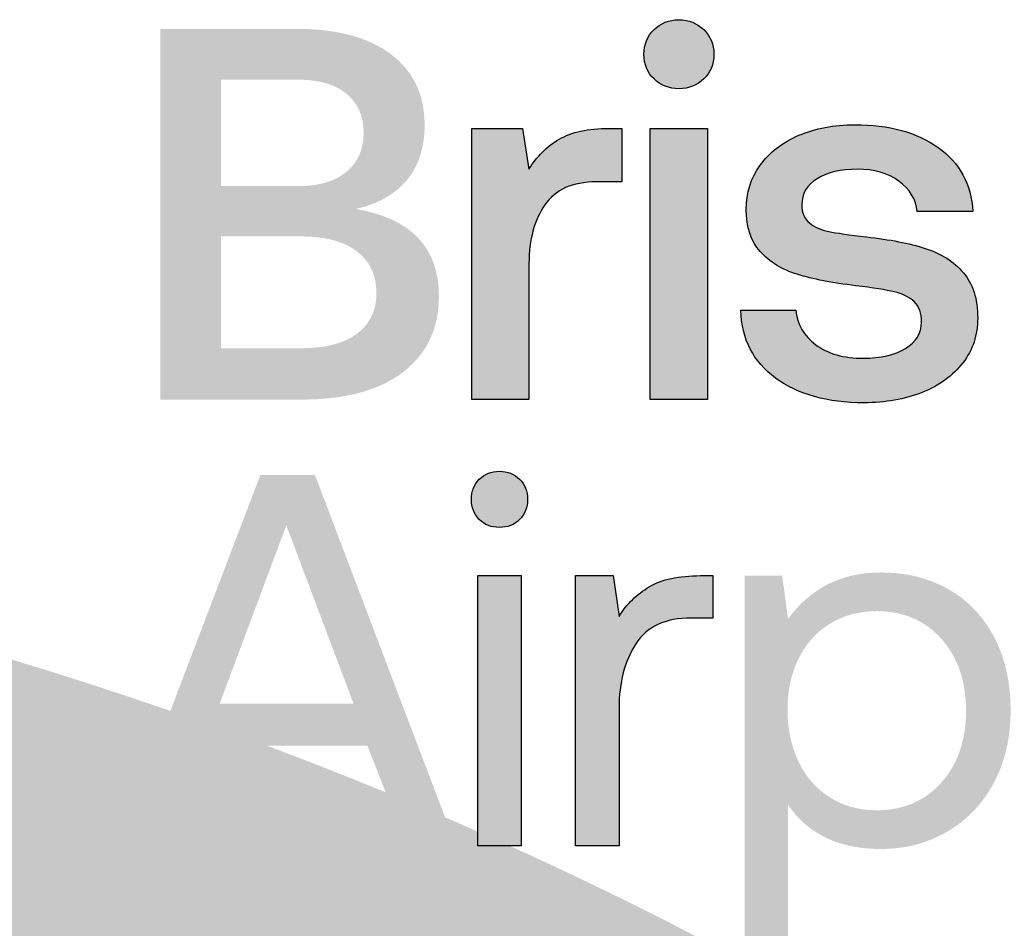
# Paper-space layout 'Layout1' of a CAD drawing. Header units: metres. Extents: x 0 to 2550, y -690 to 594.
# Drawn here: x 728.04 to 737.64, y 34.99 to 43.79 of the extents above; entities that cross this region are included whole.
import ezdxf
from ezdxf.enums import TextEntityAlignment as Align

# ---------------------------------------------------------------- set-up
doc = ezdxf.new("R2018")
doc.units = ezdxf.units.M
doc.layers.add('A_TTL_TEXT TITILE BLOCK-RefEdit0-RefEdit0', color=7, linetype='Continuous')
doc.layers.add('XREF', color=7, linetype='Continuous')
doc.layers.add('G-TTLB-BORD', color=7, linetype='Continuous', lineweight=0)
doc.styles.get("Standard").update_dxf_attribs({"font": 'ARIALN.TTF'})
doc.styles.add('Style-Arial', font='arial.ttf')

# ---------------------------------------------------------------- blocks, each defined once
blk = doc.blocks.new('PROJECT TITLE BLOCK(BAC V2.1)')
at = {"layer": 'G-TTLB-BORD', "linetype": 'Continuous', "lineweight": 0, "true_color": 0x0c2340}
h = blk.add_hatch(color=158, dxfattribs=at)
edge = h.paths.add_edge_path()
edge.add_spline(control_points=[(734.6583183098119, 43.69137610774487), (734.5933397882618, 43.75459195580333), (734.5129896712024, 43.78625299432315), (734.4173031742685, 43.78625343088061), (734.3215461878572, 43.78625386743806), (734.2411965946667, 43.75459355651401), (734.1762896685395, 43.69137829053216), (734.111312252935, 43.62805726123042), (734.0788415749557, 43.54858843726106), (734.078842389863, 43.4529013291467), (734.0788432047702, 43.35717894718982), (734.1113152215257, 43.27767458744347), (734.1762937430758, 43.21445873938501), (734.2412017460447, 43.15113709890284), (734.3215518631041, 43.11958185280673), (734.4173088786192, 43.11958141624928), (734.5129953464493, 43.11958097969182), (734.5933449396398, 43.15113552729599), (734.6583223843481, 43.21445655659772), (734.7232292813715, 43.27767179347575), (734.755770477932, 43.35717589128762), (734.7557696630247, 43.4528982732445), (734.7557688481174, 43.54858538135886), (734.7232263127808, 43.62805449636653), (734.6583183098119, 43.69137610774487)], knot_values=[0, 0, 0, 0, 0.125, 0.125, 0.125, 0.25, 0.25, 0.25, 0.375, 0.375, 0.375, 0.5, 0.5, 0.5, 0.625, 0.625, 0.625, 0.75, 0.75, 0.75, 0.875, 0.875, 0.875, 1, 1, 1, 1], degree=3, periodic=0)
h = blk.add_hatch(color=158, dxfattribs=at)
edge = h.paths.add_edge_path()
edge.add_line((730.7149348198436, 43.69907997897826), (729.3970420432743, 43.6990859452635))
edge.add_line((729.3970420141704, 43.6990859452635), (729.3970726022962, 40.10937330895104))
edge.add_line((729.3970726314001, 40.10937330895104), (730.7611163414549, 40.10936713893898))
edge.add_spline(control_points=[(730.7611163414549, 40.10936713893898), (731.1884266673587, 40.10936518898234), (731.5175113035366, 40.19821100519039), (731.748264428461, 40.37601029267535), (731.9790175242815, 40.55373909068294), (732.0944103994407, 40.79820966580883), (732.0944077509921, 41.10935147036798), (732.0944037346635, 41.58115878817625), (731.8259573366959, 41.86317964922637), (731.2892801710404, 41.95551978773437), (731.5046624862589, 42.00332710752264), (731.6695569606964, 42.09651026758365), (731.7841398180462, 42.23499869112857), (731.8986521568149, 42.3734518699348), (731.9559426687192, 42.5503705337178), (731.9559408351779, 42.76575471158139), (731.9559383322485, 43.0597264203243), (731.8473459745292, 43.28882598201744), (731.6303047700785, 43.4529124177061), (731.4131577732041, 43.61703409813344), (731.108046224108, 43.69907817454077), (730.7149348198436, 43.69907997897826)], knot_values=[0, 0, 0, 0, 0.1428571428571428, 0.1428571428571428, 0.1428571428571428, 0.2857142857142858, 0.2857142857142858, 0.2857142857142858, 0.4285714285714286, 0.4285714285714286, 0.4285714285714286, 0.5714285714285714, 0.5714285714285714, 0.5714285714285714, 0.7142857142857143, 0.7142857142857143, 0.7142857142857143, 0.8571428571428572, 0.8571428571428572, 0.8571428571428572, 1, 1, 1, 1], degree=3, periodic=0)
edge = h.paths.add_edge_path(flags=16)
edge.add_line((729.986770747928, 40.60680969269015), (729.9867615220137, 41.68884278624319))
edge.add_line((729.9867615220137, 41.68884278624319), (730.7662150706165, 41.6888392646797))
edge.add_spline(control_points=[(730.7662150706165, 41.6888392646797), (730.9952421346679, 41.6888382169418), (731.173041742295, 41.64092332939617), (731.2995433458127, 41.5452356392052), (731.4259744307492, 41.44951267517172), (731.489296478685, 41.31447861436754), (731.4892979629803, 41.14013342768885), (731.489299389068, 40.97259283298627), (731.4268610207364, 40.84182542283088), (731.302123866044, 40.74783119722269), (731.1772809480317, 40.65376645303331), (730.9986712643877, 40.60680512338877), (730.7662242965307, 40.60680617112666)], knot_values=[0, 0, 0, 0, 0.2499999999999999, 0.2499999999999999, 0.2499999999999999, 0.4999999999999998, 0.4999999999999998, 0.4999999999999998, 0.7499999999999999, 0.7499999999999999, 0.7499999999999999, 1, 1, 1, 1], degree=3, periodic=0)
edge.add_line((730.7662242965307, 40.60680617112666), (729.986770747928, 40.60680969269015))
edge = h.paths.add_edge_path(flags=16)
edge.add_line((729.9867573892698, 42.17602210701443), (729.986748599913, 43.20679171360098))
edge.add_line((729.986748599913, 43.20679171360098), (730.7303108973429, 43.20678833755665))
edge.add_spline(control_points=[(730.7303108973429, 43.20678833755665), (730.9320140630007, 43.2067874353379), (731.0884128673933, 43.16141112940386), (731.1995425261557, 43.07087100460194), (731.3106016954407, 42.98026036121882), (731.3662024680525, 42.85460466053337), (731.3662038359325, 42.69397439202294), (731.3662052038126, 42.53323836019263), (731.3106065848842, 42.4067722633481), (731.1995489872061, 42.31447030906565), (731.0884208709467, 42.22216832567938), (730.9320228523575, 42.17601782875136), (730.7303196866997, 42.1760187309701)], knot_values=[0, 0, 0, 0, 0.2499999999999999, 0.2499999999999999, 0.2499999999999999, 0.4999999999999998, 0.4999999999999998, 0.4999999999999998, 0.7499999999999999, 0.7499999999999999, 0.7499999999999999, 1, 1, 1, 1], degree=3, periodic=0)
edge.add_line((730.7303196866997, 42.1760187309701), (729.9867573892698, 42.17602210701443))
h = blk.add_hatch(color=158, dxfattribs=at)
edge = h.paths.add_edge_path()
edge.add_line((735.5505457089748, 40.97599437227473), (735.017253929982, 40.97599678789265))
edge.add_spline(control_points=[(735.017253929982, 40.97599678789265), (735.0240608502645, 40.69563417579047), (735.1360025350004, 40.47601867932826), (735.3531494445633, 40.31704450608231), (735.5701906199101, 40.15807033283636), (735.8548180491198, 40.07856483804062), (736.2069612718187, 40.07856323732994), (736.4154337265063, 40.07856227690354), (736.6034922888502, 40.11191442259587), (736.7710312246345, 40.17858440056443), (736.9384996418376, 40.24521910469048), (737.0701470936183, 40.34090563072823), (737.1659030322917, 40.46574974199757), (737.2615531785414, 40.59048808994703), (737.3094657086767, 40.73497047647834), (737.3094643116929, 40.89909116737545), (737.309462740086, 41.08369609457441), (737.2633105842397, 41.22983600245789), (737.17100781505, 41.33754613576457), (737.0787050167564, 41.44522102433257), (736.9556234625634, 41.52384438202716), (736.8017983681057, 41.57341620884836), (736.6479380289093, 41.62295279093087), (736.458221799694, 41.65972655755468), (736.2325791618787, 41.6837022639811), (736.0650394693948, 41.70418725698255), (735.9436507686041, 41.72216879669577), (735.8684834907763, 41.73754111980088), (735.793245723471, 41.75291347200982), (735.7308412611019, 41.78023780696094), (735.6813053484075, 41.81958470144309), (735.6317341909744, 41.85886107734405), (735.6069482921157, 41.91781065310352), (735.6069476227276, 41.99650397640653), (735.6069467205089, 42.10245082504116), (735.6564815563615, 42.18625617795624), (735.7556579227094, 42.24777893978171), (735.8547990443185, 42.3093369754497), (735.9846489562187, 42.34008037019521), (736.1453839112073, 42.34007964259945), (736.3060483767185, 42.34007891500369), (736.4393892639782, 42.30164832551964), (736.5453713573515, 42.22471738466993), (736.6513181768823, 42.14778644382022), (736.7111495113932, 42.04945475794375), (736.724865360884, 41.92982817767188)], knot_values=[0, 0, 0, 0, 0.06666666666666667, 0.06666666666666667, 0.06666666666666667, 0.1333333333333333, 0.1333333333333333, 0.1333333333333333, 0.2, 0.2, 0.2, 0.2666666666666667, 0.2666666666666667, 0.2666666666666667, 0.3333333333333333, 0.3333333333333333, 0.3333333333333333, 0.4, 0.4, 0.4, 0.4666666666666667, 0.4666666666666667, 0.4666666666666667, 0.5333333333333333, 0.5333333333333333, 0.5333333333333333, 0.6, 0.6, 0.6, 0.6666666666666666, 0.6666666666666666, 0.6666666666666666, 0.7333333333333333, 0.7333333333333333, 0.7333333333333333, 0.8, 0.8, 0.8, 0.8666666666666667, 0.8666666666666667, 0.8666666666666667, 0.9333333333333333, 0.9333333333333333, 0.9333333333333333, 1, 1, 1, 1], degree=3, periodic=0)
edge.add_line((736.724865360884, 41.92982817767188), (737.2633045888506, 41.92982573295012))
edge.add_spline(control_points=[(737.2633046179544, 41.92982573295012), (737.2461676131934, 42.19650872983038), (737.1342260448728, 42.4033259623684), (736.9274094235152, 42.55034803645685), (736.7205222544726, 42.69729956286028), (736.451302014757, 42.77084660134278), (736.1197486752644, 42.77084808563814), (735.9180102357641, 42.77084901696071), (735.7377081352752, 42.73665067739785), (735.578736581374, 42.66828834079206), (735.4197650274727, 42.59985548560508), (735.294957383303, 42.50332276569679), (735.2044194121845, 42.37854914390482), (735.11377570685, 42.25370500353165), (735.0685074052308, 42.11102068074979), (735.0685087731108, 41.95035516750067), (735.0685102283023, 41.7793593951501), (735.1137808873318, 41.64347925689071), (735.204426542623, 41.54267947888002), (735.2949664345942, 41.44177390844561), (735.4146633006167, 41.36829808703624), (735.5633761617355, 41.32214616402052), (735.7120890228543, 41.27599427010864), (735.9009590873029, 41.23922050348483), (736.1300216580275, 41.21189541183412), (736.2974908028264, 41.19137514499016), (736.4214532717597, 41.17166600190103), (736.5018033015076, 41.15290899062529), (736.5820828126743, 41.13408146076836), (736.6461796336807, 41.10245575429872), (736.6940937645268, 41.05806714505889), (736.7419373767916, 41.01357277249917), (736.7659124720376, 40.94690195051953), (736.7659132287372, 40.85805465001613), (736.7659141309559, 40.7520372828003), (736.7137350374833, 40.66742103896104), (736.6094817116391, 40.60420594760217), (736.5051931410562, 40.54092036676593), (736.3692791259382, 40.50933083635755), (736.2018101266585, 40.50933159305714), (736.0137512732763, 40.50933243706822), (735.8608076465316, 40.55294586578384), (735.7428734831046, 40.64010136062279), (735.6249040458351, 40.72729212930426), (735.5608065554406, 40.83923294092529), (735.5505457089748, 40.97599437227473)], knot_values=[0, 0, 0, 0, 0.06666666666666667, 0.06666666666666667, 0.06666666666666667, 0.1333333333333333, 0.1333333333333333, 0.1333333333333333, 0.2, 0.2, 0.2, 0.2666666666666667, 0.2666666666666667, 0.2666666666666667, 0.3333333333333333, 0.3333333333333333, 0.3333333333333333, 0.4, 0.4, 0.4, 0.4666666666666667, 0.4666666666666667, 0.4666666666666667, 0.5333333333333333, 0.5333333333333333, 0.5333333333333333, 0.6, 0.6, 0.6, 0.6666666666666666, 0.6666666666666666, 0.6666666666666666, 0.7333333333333333, 0.7333333333333333, 0.7333333333333333, 0.8, 0.8, 0.8, 0.8666666666666667, 0.8666666666666667, 0.8666666666666667, 0.9333333333333333, 0.9333333333333333, 0.9333333333333333, 1, 1, 1, 1], degree=3, periodic=0)
h = blk.add_hatch(color=158, dxfattribs=at)
edge = h.paths.add_edge_path()
edge.add_line((733.8635362684727, 42.73496681707911), (733.7404553836677, 42.73496737005189))
edge.add_spline(control_points=[(733.7404553836677, 42.73496737005189), (733.5386816994287, 42.73496830137447), (733.3780527987983, 42.6998884358909), (733.2584276446141, 42.62983359512873), (733.1386967271101, 42.55974350962788), (733.0412834999152, 42.46317539946176), (732.9661174153443, 42.34009404899552)], knot_values=[0, 0, 0, 0, 0.5000000000000003, 0.5000000000000003, 0.5000000000000003, 1, 1, 1, 1], degree=3, periodic=0)
edge.add_line((732.9661174153443, 42.34009404899552), (732.9045912192669, 42.73497118265368))
edge.add_line((732.9045912192669, 42.73497118265368), (732.4123028956819, 42.73497342364863))
edge.add_line((732.4123029247858, 42.7349733945448), (732.4123253056314, 40.10935965925455))
edge.add_line((732.4123253056314, 40.10935965925455), (732.9661364201456, 40.10935715632513))
edge.add_line((732.9661364201456, 40.10935715632513), (732.9661251860671, 41.4272939087823))
edge.add_spline(control_points=[(732.9661251860671, 41.42729387967847), (732.9661232361104, 41.65628721239045), (733.017420017859, 41.84522849391215), (733.119980286574, 41.99394147144631), (733.222540555289, 42.14268972282298), (733.388316584751, 42.2170456731692), (733.6173788935412, 42.21704465453513)], knot_values=[0, 0, 0, 0, 0.4999999999999997, 0.4999999999999997, 0.4999999999999997, 1, 1, 1, 1], degree=3, periodic=0)
edge.add_line((733.6173788935412, 42.21704465453513), (733.8635406631511, 42.21704354858957))
edge.add_line((733.8635406922549, 42.21704351948574), (733.8635362684727, 42.73496681707911))
h = blk.add_hatch(color=158, dxfattribs=at)
edge = h.paths.add_edge_path()
edge.add_spline(control_points=[(734.1404065664392, 42.7349655656144), (734.1404065664392, 42.7349655656144), (734.1404289763886, 40.10935183032416), (734.1404289763886, 40.10935183032416), (734.1404289763886, 40.10935183032416), (734.6942400909029, 40.10934932739474), (734.6942400909029, 40.10934932739474), (734.6942400909029, 40.10934932739474), (734.6942177100573, 42.73496306268498), (734.6942177100573, 42.73496306268498), (734.6942177100573, 42.73496306268498), (734.1404065664392, 42.7349655656144), (734.1404065664392, 42.7349655656144)], knot_values=[0, 0, 0, 0, 0.25, 0.25, 0.25, 0.5, 0.5, 0.5, 0.75, 0.75, 0.75, 1, 1, 1, 1], degree=3, periodic=0)
h = blk.add_hatch(color=158, dxfattribs=at)
h.paths.add_polyline_path([(728.9971832942683, 35.7893085165415), (729.4586925709154, 35.78930645016953), (729.8381866712589, 36.75851583830081), (731.4022059726994, 36.75850876607001), (731.7817166040186, 35.78929591458291), (732.2585977672134, 35.78929376089945), (730.8945234399289, 39.37901256722398), (730.3663438942749, 39.37901495373808)])
h.paths.add_polyline_path([(729.9714885302819, 37.16365183936432), (730.6176220299676, 38.89183449791744), (731.2688972160686, 37.16364596039057)], flags=16)
h = blk.add_hatch(color=158, dxfattribs=at)
edge = h.paths.add_edge_path()
edge.add_spline(control_points=[(732.8753982437775, 39.33796435012482), (732.824099395657, 39.38926331466064), (732.7591212233528, 39.41489534918219), (732.6805341872387, 39.41489572753198), (732.6018413878046, 39.41489607677795), (732.5369341706391, 39.38926462433301), (732.4856361956336, 39.33796612545848), (732.4343734944705, 39.28670287132263), (732.408742478583, 39.22172461170703), (732.4087431479711, 39.14310180698521), (732.408743846463, 39.06444372842088), (732.4343759682961, 38.99953575455584), (732.4856395425741, 38.94823679002002), (732.5369383615907, 38.89697307022288), (732.6018460444175, 38.87130579096265), (732.6805388438515, 38.87130541261286), (732.7591258508619, 38.87130506336689), (732.8241036157124, 38.89697176055051), (732.8754015616141, 38.94823501468636), (732.9266642627772, 38.99953351356089), (732.9522952786647, 39.06444128369913), (732.9522946092766, 39.14309933315963), (732.9522939398885, 39.22172213788144), (732.9266618180554, 39.28670065943152), (732.8753982437775, 39.33796435012482)], knot_values=[0, 0, 0, 0, 0.125, 0.125, 0.125, 0.25, 0.25, 0.25, 0.375, 0.375, 0.375, 0.5, 0.5, 0.5, 0.625, 0.625, 0.625, 0.75, 0.75, 0.75, 0.875, 0.875, 0.875, 1, 1, 1, 1], degree=3, periodic=0)
h = blk.add_hatch(color=158, dxfattribs=at)
edge = h.paths.add_edge_path()
edge.add_spline(control_points=[(737.0198432763573, 38.27643225667998), (736.8300911912229, 38.38234473369084), (736.6138265642803, 38.43540727393702), (736.3711199432146, 38.43540837988257), (735.9916528512258, 38.43541009700857), (735.6924663763493, 38.28493517357856), (735.4737368004862, 37.9841246176511)], knot_values=[0, 0, 0, 0, 0.5000000000000003, 0.5000000000000003, 0.5000000000000003, 1, 1, 1, 1], degree=3, periodic=0)
edge.add_line((735.4737368004862, 37.9841246176511), (735.417322604917, 38.40463346568868))
edge.add_line((735.4173226340208, 38.40463346568868), (735.0532274285797, 38.40463512460701))
edge.add_line((735.0532273994759, 38.40463509550318), (735.0532584241591, 34.76365900132805))
edge.add_line((735.053258453263, 34.76365900132805), (735.4737642745022, 34.76365710957907))
edge.add_line((735.4737642745022, 34.76365710957907), (735.473752109101, 36.18926831404679))
edge.add_spline(control_points=[(735.473752109101, 36.18926831404679), (735.5591800587717, 36.05592646636069), (735.6771143677179, 35.95082522951998), (735.8275903388858, 35.87389408494346), (735.9779957623687, 35.79696291126311), (736.1591446388047, 35.75849687331356), (736.3711427606177, 35.75849591288716), (736.6104295069817, 35.7584948069416), (736.8257765192538, 35.81490481155924), (737.0172895607539, 35.92772589763626), (737.208696838934, 36.04054701281711), (737.3582893633284, 36.19775667903014), (737.4659966444597, 36.39953120728023), (737.5736686808523, 36.60119997221045), (737.6275035785511, 36.83364822063595), (737.6275013084523, 37.0969464420341), (737.6274989510421, 37.37388909212314), (737.5736600370146, 37.61314239818603), (737.4659845954739, 37.81488267122768), (737.3582738509867, 38.01658764132299), (737.2095600876492, 38.17041401634924), (737.0198432763573, 38.27643225667998)], knot_values=[0, 0, 0, 0, 0.1428571428571428, 0.1428571428571428, 0.1428571428571428, 0.2857142857142858, 0.2857142857142858, 0.2857142857142858, 0.4285714285714286, 0.4285714285714286, 0.4285714285714286, 0.5714285714285714, 0.5714285714285714, 0.5714285714285714, 0.7142857142857144, 0.7142857142857144, 0.7142857142857144, 0.8571428571428572, 0.8571428571428572, 0.8571428571428572, 1, 1, 1, 1], degree=3, periodic=0)
edge = h.paths.add_edge_path(flags=16)
edge.add_spline(control_points=[(736.9583011604846, 36.40207200078294), (736.7993305670097, 36.2226152792573), (736.5899069409352, 36.1328522558324), (736.3301361037884, 36.13285344908945), (736.1625966150314, 36.13285420578904), (736.013002373511, 36.17389386636205), (735.8814239560161, 36.25593718606979), (735.7497749908362, 36.33798050577752), (735.6480938906316, 36.45337666966952), (735.5763101368211, 36.60209043300711), (735.5045263539068, 36.75080419634469), (735.4685984319076, 36.91915588569827), (735.4685968311969, 37.1072159614414), (735.4685952304862, 37.29182088864036), (735.5045203585178, 37.45671708020382), (735.5763016093988, 37.60208078892902), (735.6480828602798, 37.74733873433433), (735.7497620105278, 37.86016022786498), (735.8814095787238, 37.94054529862478), (736.0129866283387, 38.02082457696088), (736.1625801713672, 38.06105197872967), (736.3301196601242, 38.06105122203007), (736.5898905263748, 38.06105002877302), (736.7993156658486, 37.97132035833783), (736.9582893152256, 37.79182696598582), (737.1172629937064, 37.6123335736338), (737.1967686631251, 37.38069563405588), (737.196771078743, 37.09694839199074), (737.196773494361, 36.81313066044822), (737.1172717830632, 36.58156396704726), (736.9583011604846, 36.40207200078294)], knot_values=[0, 0, 0, 0, 0.09999999999999998, 0.09999999999999998, 0.09999999999999998, 0.2, 0.2, 0.2, 0.2999999999999999, 0.2999999999999999, 0.2999999999999999, 0.3999999999999999, 0.3999999999999999, 0.3999999999999999, 0.5, 0.5, 0.5, 0.6, 0.6, 0.6, 0.7, 0.7, 0.7, 0.8, 0.8, 0.8, 0.9, 0.9, 0.9, 1, 1, 1, 1], degree=3, periodic=0)
h = blk.add_hatch(color=158, dxfattribs=at)
edge = h.paths.add_edge_path()
edge.add_spline(control_points=[(732.4702722835355, 38.40464656241238), (732.4702722835355, 38.40464656241238), (732.4702945770696, 35.78929256764241), (732.4702945770696, 35.78929256764241), (732.4702945770696, 35.78929256764241), (732.890800369205, 35.7892906467896), (732.890800369205, 35.7892906467896), (732.890800369205, 35.7892906467896), (732.8907780756708, 38.40464464155957), (732.8907780756708, 38.40464464155957), (732.8907780756708, 38.40464464155957), (732.4702722835355, 38.40464656241238), (732.4702722835355, 38.40464656241238)], knot_values=[0, 0, 0, 0, 0.25, 0.25, 0.25, 0.5, 0.5, 0.5, 0.75, 0.75, 0.75, 1, 1, 1, 1], degree=3, periodic=0)
h = blk.add_hatch(color=158, dxfattribs=at)
edge = h.paths.add_edge_path()
edge.add_line((734.7455428098328, 38.40463649248704), (734.6276093740016, 38.40463701635599))
edge.add_spline(control_points=[(734.6276094031055, 38.40463704545982), (734.4156112812925, 38.40463800588623), (734.2498349025846, 38.36874724947847), (734.1301745327655, 38.29696483444422), (734.010478889104, 38.22514714556746), (733.9130656328052, 38.12942520016804), (733.8378995191306, 38.0097990273498)], knot_values=[0, 0, 0, 0, 0.5000000000000003, 0.5000000000000003, 0.5000000000000003, 1, 1, 1, 1], degree=3, periodic=0)
edge.add_line((733.8378995191306, 38.0097990273498), (733.781485556392, 38.40464088716544))
edge.add_line((733.781485556392, 38.40464085806161), (733.4173903509509, 38.40464251697995))
edge.add_line((733.4173903509509, 38.40464251697995), (733.417412644485, 35.78928852220997))
edge.add_line((733.417412644485, 35.78928852220997), (733.8379184657242, 35.78928663046099))
edge.add_line((733.8379184657242, 35.78928660135716), (733.8379070861265, 37.12259532767348))
edge.add_spline(control_points=[(733.8379070861265, 37.12259535677731), (733.8379049906507, 37.36875875620171), (733.8917400920764, 37.57557526114397), (733.999447664246, 37.74311539018527), (734.1071199916769, 37.91058500064537), (734.2857293551788, 37.99438974238001), (734.5353110285942, 37.99438860733062)], knot_values=[0, 0, 0, 0, 0.4999999999999997, 0.4999999999999997, 0.4999999999999997, 1, 1, 1, 1], degree=3, periodic=0)
edge.add_line((734.5353110285942, 37.99438860733062), (734.7455463022925, 37.99438764690422))
edge.add_line((734.7455463022925, 37.99438764690422), (734.7455428098328, 38.40463649248704))
at = {"layer": 'G-TTLB-BORD', "color": 158, "linetype": 'Continuous', "lineweight": 0, "true_color": 0x0c2340}
for points, knots in [([(734.6583183098119, 43.69137610774487), (734.5933397882618, 43.75459195580333), (734.5129896712024, 43.78625299432315), (734.4173031742685, 43.78625343088061), (734.3215461878572, 43.78625386743806), (734.2411965946667, 43.75459355651401), (734.1762896685395, 43.69137829053216), (734.111312252935, 43.62805726123042), (734.0788415749557, 43.54858843726106), (734.078842389863, 43.4529013291467), (734.0788432047702, 43.35717894718982), (734.1113152215257, 43.27767458744347), (734.1762937430758, 43.21445873938501), (734.2412017460447, 43.15113709890284), (734.3215518631041, 43.11958185280673), (734.4173088786192, 43.11958141624928), (734.5129953464493, 43.11958097969182), (734.5933449396398, 43.15113552729599), (734.6583223843481, 43.21445655659772), (734.7232292813715, 43.27767179347575), (734.755770477932, 43.35717589128762), (734.7557696630247, 43.4528982732445), (734.7557688481174, 43.54858538135886), (734.7232263127808, 43.62805449636653), (734.6583183098119, 43.69137610774487)], [0, 0, 0, 0, 0.125, 0.125, 0.125, 0.25, 0.25, 0.25, 0.375, 0.375, 0.375, 0.5, 0.5, 0.5, 0.625, 0.625, 0.625, 0.75, 0.75, 0.75, 0.875, 0.875, 0.875, 1, 1, 1, 1]), ([(735.5505457089748, 40.97599437227473), (735.5505457089748, 40.97599437227473), (735.017253929982, 40.97599678789265), (735.017253929982, 40.97599678789265), (735.0240608502645, 40.69563417579047), (735.1360025350004, 40.47601867932826), (735.3531494445633, 40.31704450608231), (735.5701906199101, 40.15807033283636), (735.8548180491198, 40.07856483804062), (736.2069612718187, 40.07856323732994), (736.4154337265063, 40.07856227690354), (736.6034922888502, 40.11191442259587), (736.7710312246345, 40.17858440056443), (736.9384996418376, 40.24521910469048), (737.0701470936183, 40.34090563072823), (737.1659030322917, 40.46574974199757), (737.2615531785414, 40.59048808994703), (737.3094657086767, 40.73497047647834), (737.3094643116929, 40.89909116737545), (737.309462740086, 41.08369609457441), (737.2633105842397, 41.22983600245789), (737.17100781505, 41.33754613576457), (737.0787050167564, 41.44522102433257), (736.9556234625634, 41.52384438202716), (736.8017983681057, 41.57341620884836), (736.6479380289093, 41.62295279093087), (736.458221799694, 41.65972655755468), (736.2325791618787, 41.6837022639811), (736.0650394693948, 41.70418725698255), (735.9436507686041, 41.72216879669577), (735.8684834907763, 41.73754111980088), (735.793245723471, 41.75291347200982), (735.7308412611019, 41.78023780696094), (735.6813053484075, 41.81958470144309), (735.6317341909744, 41.85886107734405), (735.6069482921157, 41.91781065310352), (735.6069476227276, 41.99650397640653), (735.6069467205089, 42.10245082504116), (735.6564815563615, 42.18625617795624), (735.7556579227094, 42.24777893978171), (735.8547990443185, 42.3093369754497), (735.9846489562187, 42.34008037019521), (736.1453839112073, 42.34007964259945), (736.3060483767185, 42.34007891500369), (736.4393892639782, 42.30164832551964), (736.5453713573515, 42.22471738466993), (736.6513181768823, 42.14778644382022), (736.7111495113932, 42.04945475794375), (736.724865360884, 41.92982817767188), (736.724865360884, 41.92982817767188), (737.2633046179544, 41.92982573295012), (737.2633046179544, 41.92982573295012), (737.2461676131934, 42.19650872983038), (737.1342260448728, 42.4033259623684), (736.9274094235152, 42.55034803645685), (736.7205222544726, 42.69729956286028), (736.451302014757, 42.77084660134278), (736.1197486752644, 42.77084808563814), (735.9180102357641, 42.77084901696071), (735.7377081352752, 42.73665067739785), (735.578736581374, 42.66828834079206), (735.4197650274727, 42.59985548560508), (735.294957383303, 42.50332276569679), (735.2044194121845, 42.37854914390482), (735.11377570685, 42.25370500353165), (735.0685074052308, 42.11102068074979), (735.0685087731108, 41.95035516750067), (735.0685102283023, 41.7793593951501), (735.1137808873318, 41.64347925689071), (735.204426542623, 41.54267947888002), (735.2949664345942, 41.44177390844561), (735.4146633006167, 41.36829808703624), (735.5633761617355, 41.32214616402052), (735.7120890228543, 41.27599427010864), (735.9009590873029, 41.23922050348483), (736.1300216580275, 41.21189541183412), (736.2974908028264, 41.19137514499016), (736.4214532717597, 41.17166600190103), (736.5018033015076, 41.15290899062529), (736.5820828126743, 41.13408146076836), (736.6461796336807, 41.10245575429872), (736.6940937645268, 41.05806714505889), (736.7419373767916, 41.01357277249917), (736.7659124720376, 40.94690195051953), (736.7659132287372, 40.85805465001613), (736.7659141309559, 40.7520372828003), (736.7137350374833, 40.66742103896104), (736.6094817116391, 40.60420594760217), (736.5051931410562, 40.54092036676593), (736.3692791259382, 40.50933083635755), (736.2018101266585, 40.50933159305714), (736.0137512732763, 40.50933243706822), (735.8608076465316, 40.55294586578384), (735.7428734831046, 40.64010136062279), (735.6249040458351, 40.72729212930426), (735.5608065554406, 40.83923294092529), (735.5505457089748, 40.97599437227473)], [0, 0, 0, 0, 0.03125, 0.03125, 0.03125, 0.0625, 0.0625, 0.0625, 0.09375, 0.09375, 0.09375, 0.125, 0.125, 0.125, 0.15625, 0.15625, 0.15625, 0.1875, 0.1875, 0.1875, 0.21875, 0.21875, 0.21875, 0.25, 0.25, 0.25, 0.28125, 0.28125, 0.28125, 0.3125, 0.3125, 0.3125, 0.34375, 0.34375, 0.34375, 0.375, 0.375, 0.375, 0.40625, 0.40625, 0.40625, 0.4375, 0.4375, 0.4375, 0.46875, 0.46875, 0.46875, 0.5, 0.5, 0.5, 0.53125, 0.53125, 0.53125, 0.5625, 0.5625, 0.5625, 0.59375, 0.59375, 0.59375, 0.625, 0.625, 0.625, 0.65625, 0.65625, 0.65625, 0.6875, 0.6875, 0.6875, 0.71875, 0.71875, 0.71875, 0.75, 0.75, 0.75, 0.78125, 0.78125, 0.78125, 0.8125, 0.8125, 0.8125, 0.84375, 0.84375, 0.84375, 0.875, 0.875, 0.875, 0.90625, 0.90625, 0.90625, 0.9375, 0.9375, 0.9375, 0.96875, 0.96875, 0.96875, 1, 1, 1, 1]), ([(733.8635362684727, 42.73496681707911), (733.8635362684727, 42.73496681707911), (733.7404553836677, 42.73496737005189), (733.7404553836677, 42.73496737005189), (733.5386816994287, 42.73496830137447), (733.3780527987983, 42.6998884358909), (733.2584276446141, 42.62983359512873), (733.1386967271101, 42.55974350962788), (733.0412834999152, 42.46317539946176), (732.9661174153443, 42.34009404899552), (732.9661174153443, 42.34009404899552), (732.9045912192669, 42.73497118265368), (732.9045912192669, 42.73497118265368), (732.9045912192669, 42.73497118265368), (732.4123029247858, 42.7349733945448), (732.4123029247858, 42.7349733945448), (732.4123029247858, 42.7349733945448), (732.4123253056314, 40.10935965925455), (732.4123253056314, 40.10935965925455), (732.4123253056314, 40.10935965925455), (732.9661364201456, 40.10935715632513), (732.9661364201456, 40.10935715632513), (732.9661364201456, 40.10935715632513), (732.9661251860671, 41.42729387967847), (732.9661251860671, 41.42729387967847), (732.9661232361104, 41.65628721239045), (733.017420017859, 41.84522849391215), (733.119980286574, 41.99394147144631), (733.222540555289, 42.14268972282298), (733.388316584751, 42.2170456731692), (733.6173788935412, 42.21704465453513), (733.6173788935412, 42.21704465453513), (733.8635406922549, 42.21704351948574), (733.8635406922549, 42.21704351948574), (733.8635406922549, 42.21704351948574), (733.8635362684727, 42.73496681707911), (733.8635362684727, 42.73496681707911)], [0, 0, 0, 0, 0.08333333333333337, 0.08333333333333337, 0.08333333333333337, 0.1666666666666667, 0.1666666666666667, 0.1666666666666667, 0.25, 0.25, 0.25, 0.3333333333333334, 0.3333333333333334, 0.3333333333333334, 0.4166666666666667, 0.4166666666666667, 0.4166666666666667, 0.5, 0.5, 0.5, 0.5833333333333334, 0.5833333333333334, 0.5833333333333334, 0.6666666666666667, 0.6666666666666667, 0.6666666666666667, 0.75, 0.75, 0.75, 0.8333333333333334, 0.8333333333333334, 0.8333333333333334, 0.9166666666666666, 0.9166666666666666, 0.9166666666666666, 1, 1, 1, 1]), ([(734.1404065664392, 42.7349655656144), (734.1404065664392, 42.7349655656144), (734.1404289763886, 40.10935183032416), (734.1404289763886, 40.10935183032416), (734.1404289763886, 40.10935183032416), (734.6942400909029, 40.10934932739474), (734.6942400909029, 40.10934932739474), (734.6942400909029, 40.10934932739474), (734.6942177100573, 42.73496306268498), (734.6942177100573, 42.73496306268498), (734.6942177100573, 42.73496306268498), (734.1404065664392, 42.7349655656144), (734.1404065664392, 42.7349655656144)], [0, 0, 0, 0, 0.25, 0.25, 0.25, 0.5, 0.5, 0.5, 0.75, 0.75, 0.75, 1, 1, 1, 1]), ([(732.8753982437775, 39.33796435012482), (732.824099395657, 39.38926331466064), (732.7591212233528, 39.41489534918219), (732.6805341872387, 39.41489572753198), (732.6018413878046, 39.41489607677795), (732.5369341706391, 39.38926462433301), (732.4856361956336, 39.33796612545848), (732.4343734944705, 39.28670287132263), (732.408742478583, 39.22172461170703), (732.4087431479711, 39.14310180698521), (732.408743846463, 39.06444372842088), (732.4343759682961, 38.99953575455584), (732.4856395425741, 38.94823679002002), (732.5369383615907, 38.89697307022288), (732.6018460444175, 38.87130579096265), (732.6805388438515, 38.87130541261286), (732.7591258508619, 38.87130506336689), (732.8241036157124, 38.89697176055051), (732.8754015616141, 38.94823501468636), (732.9266642627772, 38.99953351356089), (732.9522952786647, 39.06444128369913), (732.9522946092766, 39.14309933315963), (732.9522939398885, 39.22172213788144), (732.9266618180554, 39.28670065943152), (732.8753982437775, 39.33796435012482)], [0, 0, 0, 0, 0.125, 0.125, 0.125, 0.25, 0.25, 0.25, 0.375, 0.375, 0.375, 0.5, 0.5, 0.5, 0.625, 0.625, 0.625, 0.75, 0.75, 0.75, 0.875, 0.875, 0.875, 1, 1, 1, 1]), ([(732.4702722835355, 38.40464656241238), (732.4702722835355, 38.40464656241238), (732.4702945770696, 35.78929256764241), (732.4702945770696, 35.78929256764241), (732.4702945770696, 35.78929256764241), (732.890800369205, 35.7892906467896), (732.890800369205, 35.7892906467896), (732.890800369205, 35.7892906467896), (732.8907780756708, 38.40464464155957), (732.8907780756708, 38.40464464155957), (732.8907780756708, 38.40464464155957), (732.4702722835355, 38.40464656241238), (732.4702722835355, 38.40464656241238)], [0, 0, 0, 0, 0.25, 0.25, 0.25, 0.5, 0.5, 0.5, 0.75, 0.75, 0.75, 1, 1, 1, 1]), ([(734.7455428098328, 38.40463649248704), (734.7455428098328, 38.40463649248704), (734.6276094031055, 38.40463704545982), (734.6276094031055, 38.40463704545982), (734.4156112812925, 38.40463800588623), (734.2498349025846, 38.36874724947847), (734.1301745327655, 38.29696483444422), (734.010478889104, 38.22514714556746), (733.9130656328052, 38.12942520016804), (733.8378995191306, 38.0097990273498), (733.8378995191306, 38.0097990273498), (733.781485556392, 38.40464085806161), (733.781485556392, 38.40464085806161), (733.781485556392, 38.40464085806161), (733.4173903509509, 38.40464251697995), (733.4173903509509, 38.40464251697995), (733.4173903509509, 38.40464251697995), (733.417412644485, 35.78928852220997), (733.417412644485, 35.78928852220997), (733.417412644485, 35.78928852220997), (733.8379184657242, 35.78928660135716), (733.8379184657242, 35.78928660135716), (733.8379184657242, 35.78928660135716), (733.8379070861265, 37.12259535677731), (733.8379070861265, 37.12259535677731), (733.8379049906507, 37.36875875620171), (733.8917400920764, 37.57557526114397), (733.999447664246, 37.74311539018527), (734.1071199916769, 37.91058500064537), (734.2857293551788, 37.99438974238001), (734.5353110285942, 37.99438860733062), (734.5353110285942, 37.99438860733062), (734.7455463022925, 37.99438764690422), (734.7455463022925, 37.99438764690422), (734.7455463022925, 37.99438764690422), (734.7455428098328, 38.40463649248704), (734.7455428098328, 38.40463649248704)], [0, 0, 0, 0, 0.08333333333333337, 0.08333333333333337, 0.08333333333333337, 0.1666666666666667, 0.1666666666666667, 0.1666666666666667, 0.25, 0.25, 0.25, 0.3333333333333334, 0.3333333333333334, 0.3333333333333334, 0.4166666666666667, 0.4166666666666667, 0.4166666666666667, 0.5, 0.5, 0.5, 0.5833333333333334, 0.5833333333333334, 0.5833333333333334, 0.6666666666666667, 0.6666666666666667, 0.6666666666666667, 0.75, 0.75, 0.75, 0.8333333333333334, 0.8333333333333334, 0.8333333333333334, 0.9166666666666666, 0.9166666666666666, 0.9166666666666666, 1, 1, 1, 1])]:
    blk.add_open_spline(points, degree=3, knots=knots, dxfattribs=at)
blk = doc.blocks.new('BLOCK INFO V2.1')
at = {"color": 7, "style": 'Style-Arial'}
blk.add_attdef('CONSTAMP', text='', height=6999.999999999987, dxfattribs=at).set_placement((817237.5290329637, 74222.47040772981), align=Align.RIGHT)
for tag, p in [('ISSUED7', (89093.5902134514, 51702.30651856391)), ('DATE7', (295779.6794076685, 51702.30651856391)), ('REVHISNO7', (309972.912597004, 51702.30651856391)), ('ISSUED6', (89093.5902134514, 46681.07209727161)), ('DATE6', (295779.6794076685, 46681.07209727161)), ('REVHISNO6', (309972.912597004, 46681.07209727161)), ('ISSUED5', (89093.5902134514, 41659.83770508314)), ('REVHISNO5', (309972.912597004, 41659.83767597931)), ('DATE5', (295779.6076661905, 41659.83767597931)), ('ISSUED4', (89093.5902134514, 36638.60328379084)), ('DATE4', (295779.650469223, 36553.96564863619)), ('REVHISNO4', (309972.912597004, 36553.96564863619)), ('DATE3', (295779.6076661905, 31617.36886249851)), ('REVHISNO3', (309972.912597004, 31617.36886249851)), ('ISSUED3', (89093.5902134514, 31532.73125644769)), ('ISSUED2', (89093.5902134514, 26596.13447031001)), ('DATE2', (295779.6076661905, 26596.13447031002)), ('REVHISNO2', (309972.912597004, 26596.13447031002)), ('ISSUED1', (89093.5902134514, 21574.90007812154)), ('REVHISNO1', (309972.912597004, 21574.90007812154)), ('DATE1', (295779.6076661905, 21574.90007812154))]:
    blk.add_attdef(tag, text='', height=2499.999999999997, dxfattribs=at).set_placement(p, align=Align.MIDDLE_CENTER)
for tag, p in [('REVDESC7', (95849.34491431325, 50452.30641856399)), ('REVDESC6', (95849.34491431325, 45431.07199727168)), ('REVDESC5', (95849.34491431325, 40409.83757597936)), ('REVDESC4', (95849.34491431325, 35303.96554863622)), ('REVDESC3', (95849.34491431325, 30367.36876249851)), ('REVDESC2', (95849.34491431325, 25346.13437031002)), ('REVDESC1', (95849.34491431325, 20324.89997812155))]:
    blk.add_attdef(tag, p, '', height=2499.999999999997, dxfattribs=at)
for tag, p in [('CHKDATE', (559212.7573909236, 43023.27514055726)), ('DRNDATE', (516425.4000410437, 43023.27514055726)), ('DCDATE', (516425.4000410437, 29633.45004723017)), ('CCDATE', (559212.7573909236, 29633.45004723017)), ('AFIDATE', (516425.4000410437, 16243.62498300694)), ('CONDATE', (559212.7573909236, 16243.62498300694))]:
    blk.add_attdef(tag, text='', height=2499.999999999997, dxfattribs=at).set_placement(p, align=Align.MIDDLE_LEFT)
at = {"lineweight": 30, "flags": 104}
for tag, p in [('TITLE1', (661033.1600476047, 38181.30075570319)), ('TITLE2', (661033.1600476047, 33181.30075570319)), ('TITLE3TB', (661033.1600476047, 28181.30075570319))]:
    blk.add_attdef(tag, text='', height=3499.999999999994, dxfattribs=at).set_placement(p, align=Align.MIDDLE_CENTER)
at = {"style": 'Style-Arial'}
blk.add_attdef('REVHISNO', text='', height=2499.999999999997, dxfattribs=at).set_placement((810034.2499965321, 28129.94347186754), align=Align.MIDDLE_CENTER)
at = {"style": 'Style-Arial', "width": 0.8}
for tag, p in [('PROJREF', (738383.7129873947, 17029.32372266713)), ('ORIGINATOR', (753249.0244683585, 17029.29537648075)), ('VOL', (766557.392502206, 17029.29857792709)), ('ROLE', (795821.2954406184, 17029.27409334644)), ('LAYOUTNO', (812406.3447196659, 17029.26649469433)), ('LEVEL', (776465.3651670264, 17029.28929065302)), ('TYPE', (785397.6745400048, 17029.28169198131))]:
    blk.add_attdef(tag, text='', height=2999.999999999995, dxfattribs=at).set_placement(p, align=Align.MIDDLE_CENTER)

psp = doc.layouts.get("Layout1")

# ---------------------------------------------------------------- block references
at = {"layer": 'A_TTL_TEXT TITILE BLOCK-RefEdit0-RefEdit0'}
ref = psp.add_blockref('BLOCK INFO V2.1', (0, -1.4210854715202e-14), dxfattribs=dict(at, xscale=0.001, yscale=0.001, zscale=0.001))
lines = psp.add_mtext('CIVIL SPECIFICATION NOTES', dxfattribs={"layer": '0', "insert": (661.0331600476047, 38.18130075570318), "char_height": 100, "attachment_point": 1})
ref.add_attrib('TITLE1', '', (661.0331600476047, 38.18130075570318), dxfattribs={"flags": 104}).embed_mtext(lines)
at = {"layer": 'XREF'}
psp.add_blockref('PROJECT TITLE BLOCK(BAC V2.1)', (0, 0), dxfattribs=at)

doc.saveas('drawing.dxf')
